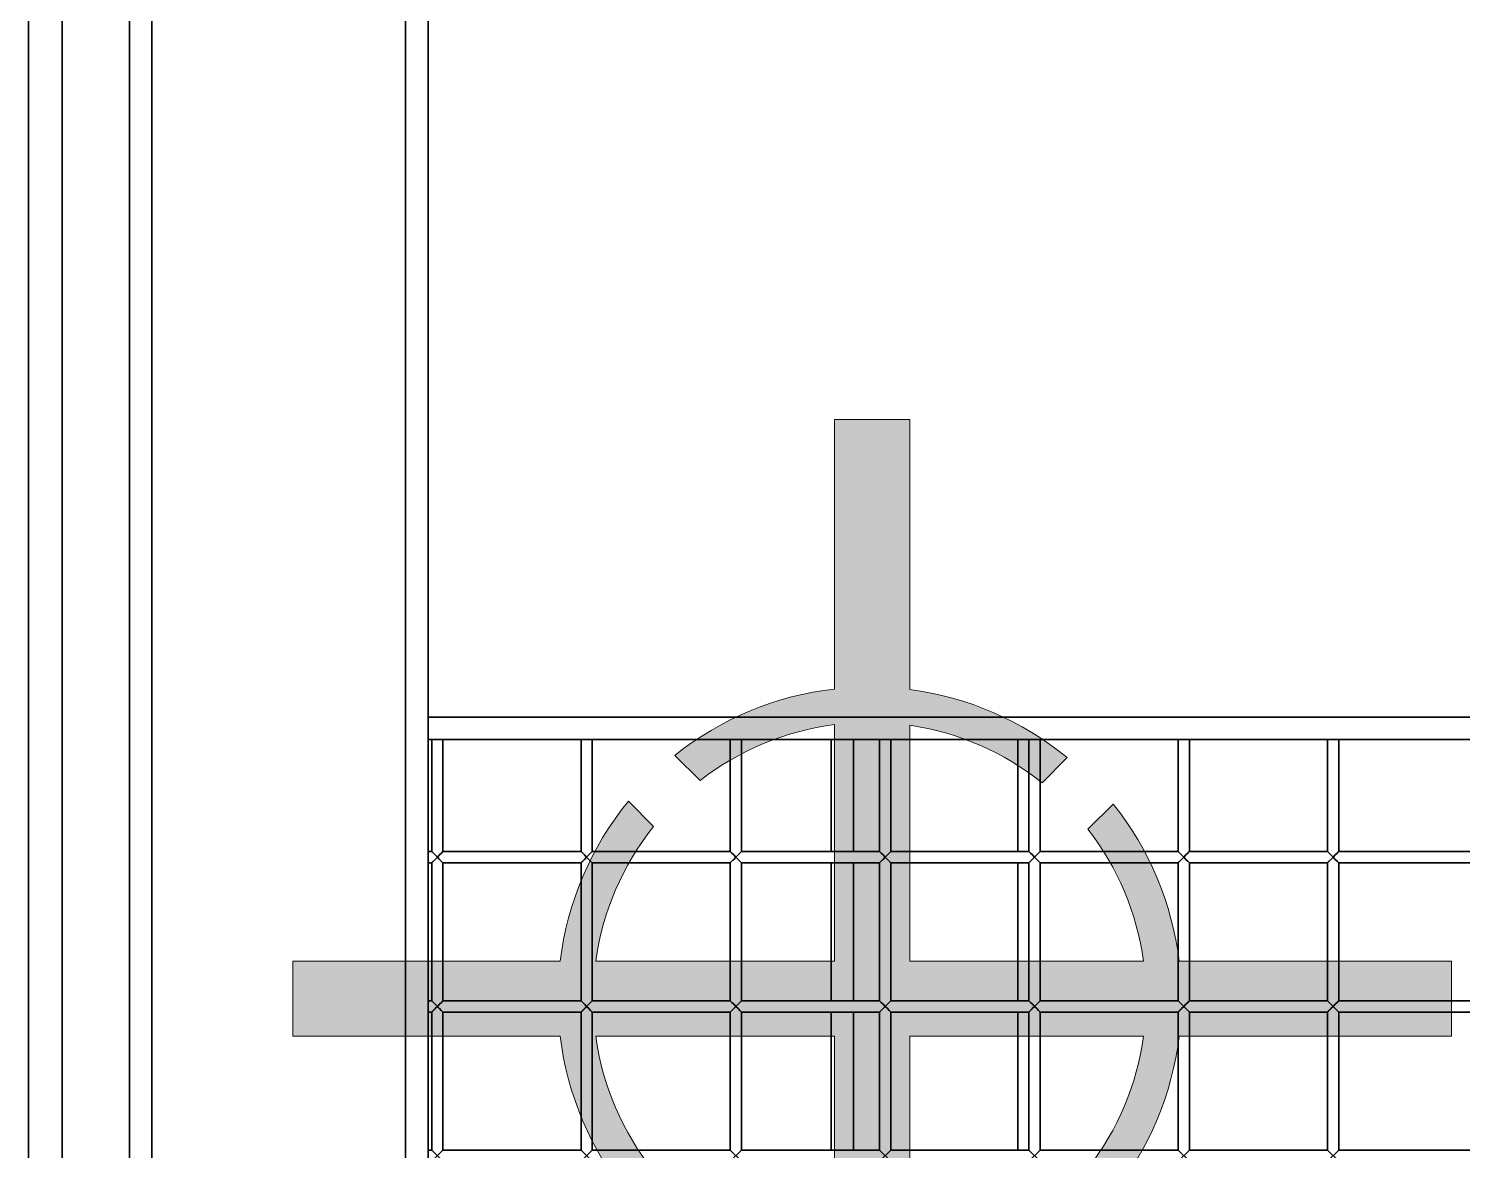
# Model space of a CAD drawing. Header units: millimetres. Extents: x 32496 to 166256, y 3504 to 23939.
# Drawn here: x 146278.2 to 146662.3, y 13284.8 to 13585.3 of the extents above; entities that cross this region are included whole.
import ezdxf

# ---------------------------------------------------------------- set-up
doc = ezdxf.new("R2010")
doc.units = ezdxf.units.MM
doc.layers.get('0').update_dxf_attribs({"lineweight": 35})
doc.layers.add('THICK', color=7, linetype='Continuous', lineweight=0)

# ---------------------------------------------------------------- blocks, each defined once
blk = doc.blocks.new('SHE  HE')
at = {"layer": 'THICK'}
blk.add_hatch(color=1, dxfattribs=at).paths.add_polyline_path([(924326.82, -434528.69), (924326.82, -434499.97), (924429.2, -434499.97, -0.142316), (924455.33, -434438.73), (924464.95, -434448.35, 0.135116), (924442.83, -434499.97), (924534.24, -434499.97), (924534.24, -434409.38, 0.134166), (924482.74, -434430.79), (924473.11, -434421.16, -0.141472), (924534.24, -434395.76), (924534.24, -434292.55), (924562.97, -434292.55), (924562.97, -434395.99, -0.140268), (924623.25, -434422.01), (924613.63, -434431.62, 0.132806), (924562.97, -434409.64), (924562.97, -434499.97), (924652.48, -434499.97, 0.131859), (924631.2, -434449.42), (924640.83, -434439.79, -0.139427), (924666.11, -434499.97), (924770.39, -434499.97), (924770.39, -434528.69), (924666.11, -434528.69, -0.139427), (924640.83, -434588.88), (924631.2, -434579.25, 0.131859), (924652.48, -434528.69), (924562.97, -434528.69), (924562.97, -434619.02, 0.132806), (924613.63, -434597.04), (924623.25, -434606.66, -0.140268), (924562.97, -434632.67), (924562.97, -434736.12), (924534.24, -434736.12), (924534.24, -434632.9, -0.141472), (924473.11, -434607.51), (924482.74, -434597.88, 0.134166), (924534.24, -434619.28), (924534.24, -434528.69), (924442.83, -434528.69, 0.135116), (924464.95, -434580.31), (924455.33, -434589.93, -0.142316), (924429.2, -434528.69)])
at = {"layer": 'THICK', "color": 1}
for p, q in [((924482.74, -434430.79), (924473.11, -434421.16)), ((924613.63, -434431.62), (924623.25, -434422.01)), ((924464.95, -434448.35), (924455.33, -434438.73)), ((924631.2, -434449.42), (924640.83, -434439.79)), ((924455.33, -434589.93), (924464.95, -434580.31)), ((924640.83, -434588.88), (924631.2, -434579.25)), ((924473.11, -434607.51), (924482.74, -434597.88)), ((924623.25, -434606.66), (924613.63, -434597.04))]:
    blk.add_line(p, q, dxfattribs=at)
for points in [[(924534.24, -434395.76), (924534.24, -434292.55), (924562.97, -434292.55), (924562.97, -434395.99)], [(924534.24, -434499.97), (924534.24, -434409.38)], [(924562.97, -434409.64), (924562.97, -434499.97)], [(924429.2, -434528.69), (924326.82, -434528.69), (924326.82, -434499.97), (924429.2, -434499.97)], [(924442.83, -434499.97), (924534.24, -434499.97)], [(924562.97, -434499.97), (924652.48, -434499.97)], [(924666.11, -434499.97), (924770.39, -434499.97), (924770.39, -434528.69), (924666.11, -434528.69)], [(924534.24, -434528.69), (924442.83, -434528.69)], [(924534.24, -434619.28), (924534.24, -434528.69)], [(924652.48, -434528.69), (924562.97, -434528.69)], [(924562.97, -434528.69), (924562.97, -434619.02)], [(924562.97, -434632.67), (924562.97, -434736.12), (924534.24, -434736.12), (924534.24, -434632.9)]]:
    blk.add_lwpolyline(points, dxfattribs=at)
for radius, start, end in [(119.33, 96.453, 128.6622), (119.33, 50.6886, 82.6272), (105.8, 97.2821, 127.8481), (105.8, 51.4186, 81.6785), (119.33, 140.6886, 173.0873), (119.33, 6.9127, 38.6622), (105.8, 141.4186, 172.1985), (105.8, 7.8015, 37.8481), (119.33, 186.9127, 219.3114), (105.8, 187.8015, 218.5814), (105.8, 322.1519, 352.1985), (119.33, 321.3378, 353.0873), (105.8, 232.1519, 262.7179), (105.8, 278.3215, 308.5814), (119.33, 231.3378, 263.547), (119.33, 277.3728, 309.3114)]:
    blk.add_arc((924547.65, -434514.33), radius, start, end, dxfattribs=at)
blk = doc.blocks.new('8-1250')
at = {"linetype": 'Continuous'}
for p, q in [((-2217.13, -33733.17), (-2217.13, -33090.41)), ((-2318.13, -33099.29), (-2318.13, -33724.29)), ((-2309.13, -33099.29), (-2309.13, -33724.29)), ((-2291.13, -33724.29), (-2291.13, -33099.29)), ((-2285.13, -33099.29), (-2285.13, -33724.29)), ((-2211.13, -33511.79), (-2211.13, -33311.79)), ((-2211.13, -33505.79), (-1585.13, -33505.79)), ((-2211.13, -33511.79), (-2211.13, -33734.31)), ((-1585.13, -33511.79), (-2211.13, -33511.79)), ((-2210.13, -33511.79), (-2210.13, -33541.79)), ((-2207.13, -33511.79), (-2207.13, -33541.79)), ((-2170.13, -33511.79), (-2170.13, -33541.79)), ((-2167.13, -33511.79), (-2167.13, -33541.79)), ((-2130.13, -33511.79), (-2130.13, -33541.79)), ((-2127.13, -33511.79), (-2127.13, -33541.79)), ((-2103.13, -33541.79), (-2103.13, -33511.79)), ((-2097.13, -33511.79), (-2097.13, -33541.79)), ((-2090.13, -33511.79), (-2090.13, -33541.79)), ((-2087.13, -33511.79), (-2087.13, -33541.79)), ((-2053.13, -33511.79), (-2053.13, -33541.79)), ((-2050.13, -33511.79), (-2050.13, -33541.79)), ((-2047.13, -33511.79), (-2047.13, -33541.79)), ((-2010.13, -33511.79), (-2010.13, -33541.79)), ((-2007.13, -33511.79), (-2007.13, -33541.79)), ((-1970.13, -33511.79), (-1970.13, -33541.79)), ((-1967.13, -33511.79), (-1967.13, -33541.79)), ((-2211.13, -33541.79), (-2210.13, -33541.79)), ((-2210.13, -33544.79), (-2207.13, -33541.79)), ((-2210.13, -33541.79), (-2207.13, -33544.79)), ((-2207.13, -33541.79), (-2170.13, -33541.79)), ((-2170.13, -33544.79), (-2167.13, -33541.79)), ((-2170.13, -33541.79), (-2167.13, -33544.79)), ((-2167.13, -33541.79), (-2130.13, -33541.79)), ((-2130.13, -33544.79), (-2127.13, -33541.79)), ((-2130.13, -33541.79), (-2127.13, -33544.79)), ((-2127.13, -33541.79), (-2090.13, -33541.79)), ((-2090.13, -33544.79), (-2087.13, -33541.79)), ((-2090.13, -33541.79), (-2087.13, -33544.79)), ((-2087.13, -33541.79), (-2050.13, -33541.79)), ((-2050.13, -33544.79), (-2047.13, -33541.79)), ((-2050.13, -33541.79), (-2047.13, -33544.79)), ((-2047.13, -33541.79), (-2010.13, -33541.79)), ((-2010.13, -33544.79), (-2007.13, -33541.79)), ((-2010.13, -33541.79), (-2007.13, -33544.79)), ((-2007.13, -33541.79), (-1970.13, -33541.79)), ((-1970.13, -33544.79), (-1967.13, -33541.79)), ((-1970.13, -33541.79), (-1967.13, -33544.79)), ((-1967.13, -33541.79), (-1930.13, -33541.79)), ((-2211.13, -33544.79), (-2210.13, -33544.79)), ((-2210.13, -33544.79), (-2210.13, -33581.79)), ((-2210.01, -33544.67), (-2209.22, -33543.88)), ((-2209.22, -33543.88), (-2208.63, -33543.29)), ((-2207.13, -33544.79), (-2207.13, -33581.79)), ((-2207.13, -33544.79), (-2170.13, -33544.79)), ((-2170.13, -33544.79), (-2170.13, -33581.79)), ((-2170.01, -33544.67), (-2169.22, -33543.88)), ((-2169.22, -33543.88), (-2168.63, -33543.29)), ((-2167.13, -33544.79), (-2167.13, -33581.79)), ((-2167.13, -33544.79), (-2130.13, -33544.79)), ((-2130.13, -33544.79), (-2130.13, -33581.79)), ((-2130.01, -33544.67), (-2129.22, -33543.88)), ((-2129.22, -33543.88), (-2128.63, -33543.29)), ((-2127.13, -33544.79), (-2127.13, -33581.79)), ((-2127.13, -33544.79), (-2090.13, -33544.79)), ((-2103.13, -33581.79), (-2103.13, -33544.79)), ((-2097.13, -33544.79), (-2097.13, -33581.79)), ((-2090.13, -33544.79), (-2090.13, -33581.79)), ((-2090.01, -33544.67), (-2089.22, -33543.88)), ((-2089.22, -33543.88), (-2088.63, -33543.29)), ((-2087.13, -33544.79), (-2087.13, -33581.79)), ((-2087.13, -33544.79), (-2050.13, -33544.79)), ((-2053.13, -33544.79), (-2053.13, -33581.79)), ((-2050.13, -33544.79), (-2050.13, -33581.79)), ((-2050.01, -33544.67), (-2049.22, -33543.88)), ((-2049.22, -33543.88), (-2048.63, -33543.29)), ((-2047.13, -33544.79), (-2047.13, -33581.79)), ((-2047.13, -33544.79), (-2010.13, -33544.79)), ((-2010.13, -33544.79), (-2010.13, -33581.79)), ((-2010.01, -33544.67), (-2009.22, -33543.88)), ((-2009.22, -33543.88), (-2008.63, -33543.29)), ((-2007.13, -33544.79), (-2007.13, -33581.79)), ((-2007.13, -33544.79), (-1970.13, -33544.79)), ((-1970.13, -33544.79), (-1970.13, -33581.79)), ((-1970.01, -33544.67), (-1969.22, -33543.88)), ((-1969.22, -33543.88), (-1968.63, -33543.29)), ((-1967.13, -33544.79), (-1967.13, -33581.79)), ((-1967.13, -33544.79), (-1930.13, -33544.79)), ((-2211.13, -33581.79), (-2210.13, -33581.79)), ((-2210.13, -33584.79), (-2207.13, -33581.79)), ((-2210.13, -33581.79), (-2207.13, -33584.79)), ((-2210.01, -33584.67), (-2209.22, -33583.88)), ((-2209.22, -33583.88), (-2208.63, -33583.29)), ((-2207.13, -33581.79), (-2170.13, -33581.79)), ((-2170.13, -33584.79), (-2167.13, -33581.79)), ((-2170.13, -33581.79), (-2167.13, -33584.79)), ((-2170.01, -33584.67), (-2169.22, -33583.88)), ((-2169.22, -33583.88), (-2168.63, -33583.29)), ((-2167.13, -33581.79), (-2130.13, -33581.79)), ((-2130.13, -33584.79), (-2127.13, -33581.79)), ((-2130.13, -33581.79), (-2127.13, -33584.79)), ((-2130.01, -33584.67), (-2129.22, -33583.88)), ((-2129.22, -33583.88), (-2128.63, -33583.29)), ((-2127.13, -33581.79), (-2090.13, -33581.79)), ((-2090.13, -33584.79), (-2087.13, -33581.79)), ((-2090.13, -33581.79), (-2087.13, -33584.79)), ((-2090.01, -33584.67), (-2089.22, -33583.88)), ((-2089.22, -33583.88), (-2088.63, -33583.29)), ((-2087.13, -33581.79), (-2050.13, -33581.79)), ((-2050.13, -33584.79), (-2047.13, -33581.79)), ((-2050.13, -33581.79), (-2047.13, -33584.79)), ((-2050.01, -33584.67), (-2049.22, -33583.88)), ((-2049.22, -33583.88), (-2048.63, -33583.29)), ((-2047.13, -33581.79), (-2010.13, -33581.79)), ((-2010.13, -33584.79), (-2007.13, -33581.79)), ((-2010.13, -33581.79), (-2007.13, -33584.79)), ((-2010.01, -33584.67), (-2009.22, -33583.88)), ((-2009.22, -33583.88), (-2008.63, -33583.29)), ((-2007.13, -33581.79), (-1970.13, -33581.79)), ((-1970.13, -33584.79), (-1967.13, -33581.79)), ((-1970.13, -33581.79), (-1967.13, -33584.79)), ((-1970.01, -33584.67), (-1969.22, -33583.88)), ((-1969.22, -33583.88), (-1968.63, -33583.29)), ((-1967.13, -33581.79), (-1930.13, -33581.79)), ((-2211.13, -33584.79), (-2210.13, -33584.79)), ((-2210.13, -33584.79), (-2210.13, -33621.79)), ((-2207.13, -33584.79), (-2207.13, -33621.79)), ((-2207.13, -33584.79), (-2170.13, -33584.79)), ((-2170.13, -33584.79), (-2170.13, -33621.79)), ((-2167.13, -33584.79), (-2167.13, -33621.79)), ((-2167.13, -33584.79), (-2130.13, -33584.79)), ((-2130.13, -33584.79), (-2130.13, -33621.79)), ((-2127.13, -33584.79), (-2127.13, -33621.79)), ((-2127.13, -33584.79), (-2090.13, -33584.79)), ((-2103.13, -33621.79), (-2103.13, -33584.79)), ((-2097.13, -33584.79), (-2097.13, -33621.79)), ((-2090.13, -33584.79), (-2090.13, -33621.79)), ((-2087.13, -33584.79), (-2087.13, -33621.79)), ((-2087.13, -33584.79), (-2050.13, -33584.79)), ((-2053.13, -33584.79), (-2053.13, -33621.79)), ((-2050.13, -33584.79), (-2050.13, -33621.79)), ((-2047.13, -33584.79), (-2047.13, -33621.79)), ((-2047.13, -33584.79), (-2010.13, -33584.79)), ((-2010.13, -33584.79), (-2010.13, -33621.79)), ((-2007.13, -33584.79), (-2007.13, -33621.79)), ((-2007.13, -33584.79), (-1970.13, -33584.79)), ((-1970.13, -33584.79), (-1970.13, -33621.79)), ((-1967.13, -33584.79), (-1967.13, -33621.79)), ((-1967.13, -33584.79), (-1930.13, -33584.79)), ((-2211.13, -33621.79), (-2210.13, -33621.79)), ((-2210.13, -33621.79), (-2207.13, -33624.79)), ((-2210.13, -33624.79), (-2207.13, -33621.79)), ((-2207.13, -33621.79), (-2170.13, -33621.79)), ((-2170.13, -33624.79), (-2167.13, -33621.79)), ((-2170.13, -33621.79), (-2167.13, -33624.79)), ((-2167.13, -33621.79), (-2130.13, -33621.79)), ((-2130.13, -33624.79), (-2127.13, -33621.79)), ((-2130.13, -33621.79), (-2127.13, -33624.79)), ((-2127.13, -33621.79), (-2090.13, -33621.79)), ((-2090.13, -33624.79), (-2087.13, -33621.79)), ((-2090.13, -33621.79), (-2087.13, -33624.79)), ((-2087.13, -33621.79), (-2050.13, -33621.79)), ((-2050.13, -33624.79), (-2047.13, -33621.79)), ((-2050.13, -33621.79), (-2047.13, -33624.79)), ((-2047.13, -33621.79), (-2010.13, -33621.79)), ((-2010.13, -33624.79), (-2007.13, -33621.79)), ((-2010.13, -33621.79), (-2007.13, -33624.79)), ((-2007.13, -33621.79), (-1970.13, -33621.79)), ((-1970.13, -33621.79), (-1967.13, -33624.79)), ((-1970.13, -33624.79), (-1967.13, -33621.79)), ((-1967.13, -33621.79), (-1930.13, -33621.79))]:
    blk.add_line(p, q, dxfattribs=at)
for points in [[(-2208.63, -33543.29), (-2209.21, -33542.7), (-2209.69, -33542.23)], [(-2207.24, -33541.9), (-2207.56, -33542.22), (-2208.05, -33542.71), (-2208.63, -33543.29)], [(-2208.63, -33543.29), (-2208.04, -33543.88), (-2207.57, -33544.35), (-2207.13, -33544.79)], [(-2168.63, -33543.29), (-2169.21, -33542.7), (-2169.69, -33542.23)], [(-2167.24, -33541.9), (-2167.56, -33542.22), (-2168.05, -33542.71), (-2168.63, -33543.29)], [(-2168.63, -33543.29), (-2168.04, -33543.88), (-2167.57, -33544.35), (-2167.13, -33544.79)], [(-2128.63, -33543.29), (-2129.21, -33542.7), (-2129.69, -33542.23)], [(-2127.24, -33541.9), (-2127.56, -33542.22), (-2128.05, -33542.71), (-2128.63, -33543.29)], [(-2128.63, -33543.29), (-2128.04, -33543.88), (-2127.57, -33544.35), (-2127.13, -33544.79)], [(-2088.63, -33543.29), (-2089.21, -33542.7), (-2089.69, -33542.23)], [(-2087.24, -33541.9), (-2087.56, -33542.22), (-2088.05, -33542.71), (-2088.63, -33543.29)], [(-2088.63, -33543.29), (-2088.04, -33543.88), (-2087.57, -33544.35), (-2087.13, -33544.79)], [(-2048.63, -33543.29), (-2049.21, -33542.7), (-2049.69, -33542.23)], [(-2047.24, -33541.9), (-2047.56, -33542.22), (-2048.05, -33542.71), (-2048.63, -33543.29)], [(-2048.63, -33543.29), (-2048.04, -33543.88), (-2047.57, -33544.35), (-2047.13, -33544.79)], [(-2008.63, -33543.29), (-2009.21, -33542.7), (-2009.69, -33542.23)], [(-2007.24, -33541.9), (-2007.56, -33542.22), (-2008.05, -33542.71), (-2008.63, -33543.29)], [(-2008.63, -33543.29), (-2008.04, -33543.88), (-2007.57, -33544.35), (-2007.13, -33544.79)], [(-1968.63, -33543.29), (-1969.21, -33542.7), (-1969.69, -33542.23)], [(-1967.24, -33541.9), (-1967.56, -33542.22), (-1968.05, -33542.71), (-1968.63, -33543.29)], [(-1968.63, -33543.29), (-1968.04, -33543.88), (-1967.57, -33544.35)], [(-2208.63, -33583.29), (-2209.21, -33582.7), (-2209.69, -33582.23)], [(-2207.24, -33581.9), (-2207.56, -33582.22), (-2208.05, -33582.71), (-2208.63, -33583.29)], [(-2208.63, -33583.29), (-2208.04, -33583.88), (-2207.57, -33584.35), (-2207.13, -33584.79)], [(-2168.63, -33583.29), (-2169.21, -33582.7), (-2169.69, -33582.23)], [(-2167.24, -33581.9), (-2167.56, -33582.22), (-2168.05, -33582.71), (-2168.63, -33583.29)], [(-2168.63, -33583.29), (-2168.04, -33583.88), (-2167.57, -33584.35), (-2167.13, -33584.79)], [(-2128.63, -33583.29), (-2129.21, -33582.7), (-2129.69, -33582.23)], [(-2127.24, -33581.9), (-2127.56, -33582.22), (-2128.05, -33582.71), (-2128.63, -33583.29)], [(-2128.63, -33583.29), (-2128.04, -33583.88), (-2127.57, -33584.35), (-2127.13, -33584.79)], [(-2088.63, -33583.29), (-2089.21, -33582.7), (-2089.69, -33582.23)], [(-2087.24, -33581.9), (-2087.56, -33582.22), (-2088.05, -33582.71), (-2088.63, -33583.29)], [(-2088.63, -33583.29), (-2088.04, -33583.88), (-2087.57, -33584.35), (-2087.13, -33584.79)], [(-2048.63, -33583.29), (-2049.21, -33582.7), (-2049.69, -33582.23)], [(-2047.24, -33581.9), (-2047.56, -33582.22), (-2048.05, -33582.71), (-2048.63, -33583.29)], [(-2048.63, -33583.29), (-2048.04, -33583.88), (-2047.57, -33584.35), (-2047.13, -33584.79)], [(-2008.63, -33583.29), (-2009.21, -33582.7), (-2009.69, -33582.23)], [(-2007.24, -33581.9), (-2007.56, -33582.22), (-2008.05, -33582.71), (-2008.63, -33583.29)], [(-2008.63, -33583.29), (-2008.04, -33583.88), (-2007.57, -33584.35)], [(-1968.63, -33583.29), (-1969.21, -33582.7), (-1969.69, -33582.23)], [(-1967.24, -33581.9), (-1967.56, -33582.22), (-1968.05, -33582.71), (-1968.63, -33583.29)], [(-1968.63, -33583.29), (-1968.04, -33583.88), (-1967.57, -33584.35), (-1967.24, -33584.67)]]:
    blk.add_lwpolyline(points, dxfattribs=at)

msp = doc.modelspace()

# ---------------------------------------------------------------- block references
at = {"color": 6}
msp.add_blockref('8-1250', (148596.331, 46906.597), dxfattribs=at)
at = {"layer": 'THICK', "xscale": 0.7000000000698492, "yscale": 0.6999999999534339, "zscale": 0.7}
msp.add_blockref('SHE  HE', (-500679.82, 317485.395), dxfattribs=at)

doc.saveas('drawing.dxf')
